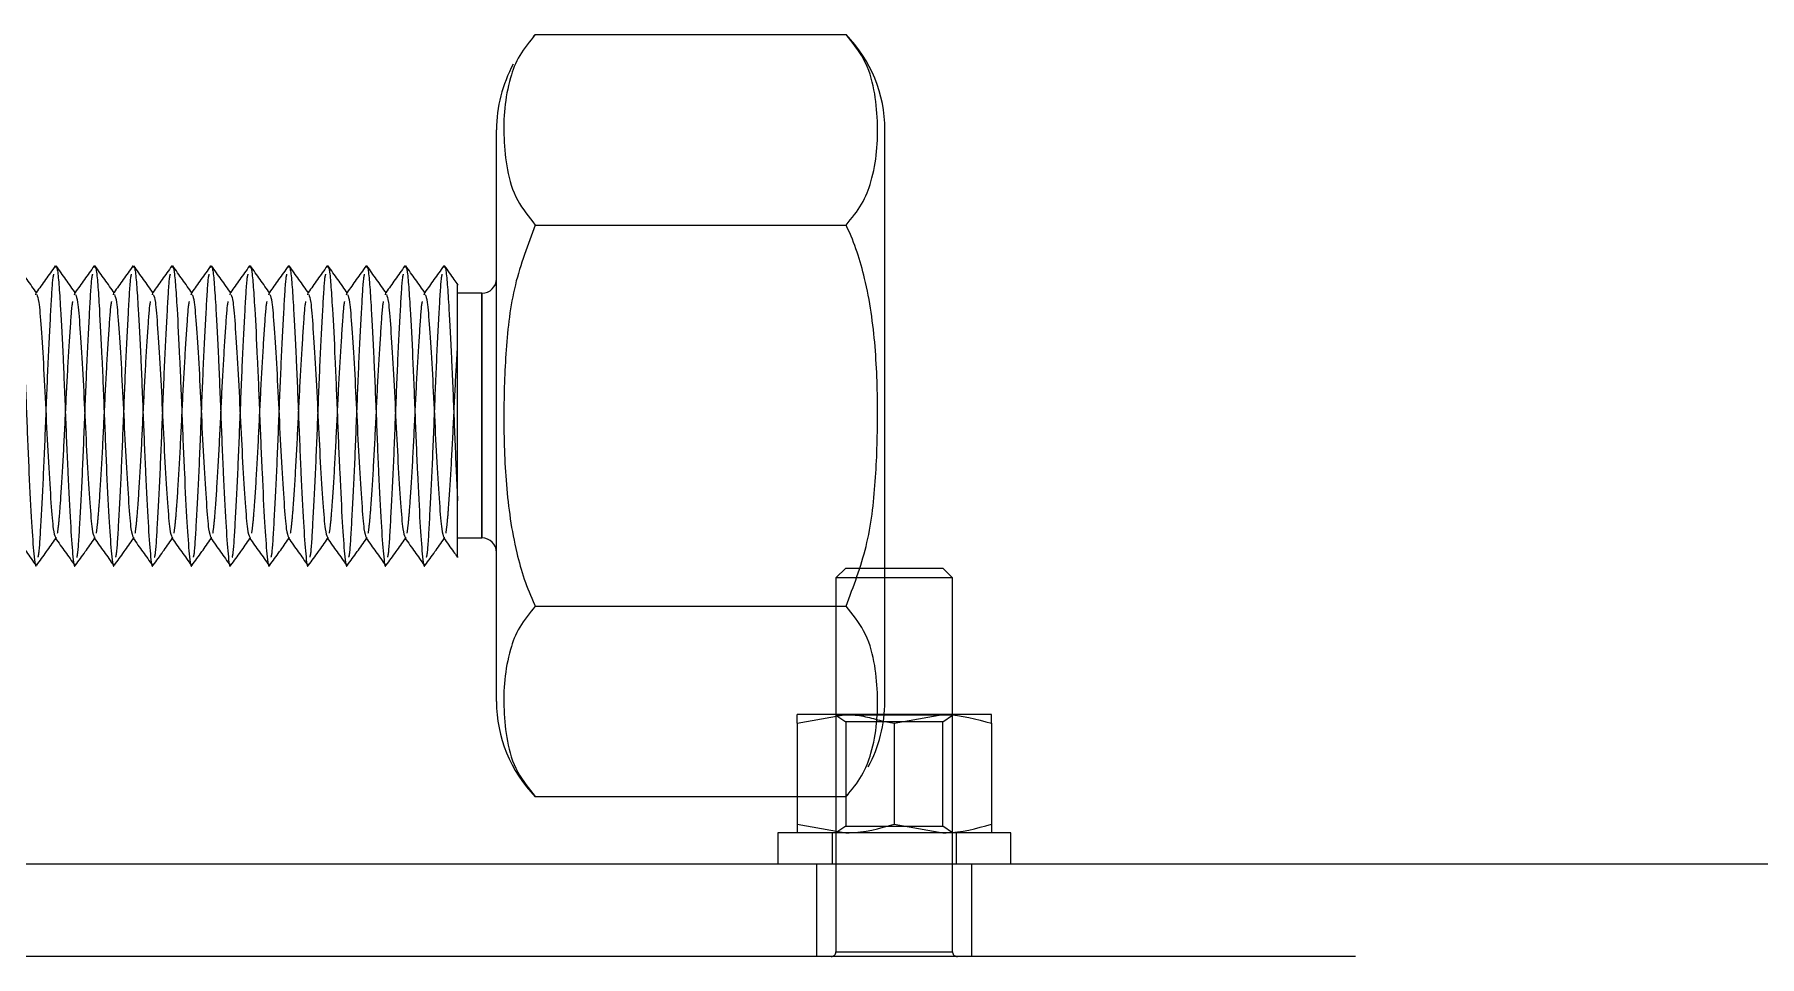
# Model space of a CAD drawing. Header units: metres. Extents: x 0 to 21025, y 0 to 14850.
# Drawn here: x 2999.5 to 3088.3, y 9331.4 to 9378.9 of the extents above; entities that cross this region are included whole.
import ezdxf

# ---------------------------------------------------------------- set-up
doc = ezdxf.new("R2010")
doc.units = ezdxf.units.M
doc.header["$LTSCALE"] = 25
doc.linetypes.add('HIDDEN2', pattern=[4.7625, 3.175, -1.5875])
doc.layers.add('SL4', color=4, linetype='Continuous')
doc.layers.add('ST1', color=7, linetype='HIDDEN2')

msp = doc.modelspace()

# ---------------------------------------------------------------- linework, layer by layer
at = {"layer": 'SL4'}
for p, q in [((3025.275, 9378.872), (3025.176, 9378.768)), ((3025.281, 9378.878), (3041.281, 9378.878)), ((3023.281, 9344.526), (3023.281, 9373.971)), ((3043.281, 9344.526), (3043.281, 9373.971)), ((3025.281, 9369.064), (3041.281, 9369.064)), ((3000.564, 9366.869), (3000.587, 9366.976)), ((3002.564, 9366.869), (3002.587, 9366.976)), ((3004.564, 9366.869), (3004.587, 9366.976)), ((3006.564, 9366.869), (3006.587, 9366.976)), ((3008.564, 9366.869), (3008.587, 9366.976)), ((3010.564, 9366.869), (3010.587, 9366.976)), ((3012.564, 9366.869), (3012.587, 9366.976)), ((3014.564, 9366.869), (3014.587, 9366.976)), ((3016.564, 9366.869), (3016.587, 9366.976)), ((3018.564, 9366.869), (3018.587, 9366.976)), ((3020.564, 9366.869), (3020.587, 9366.976)), ((3022.531, 9365.549), (3021.281, 9365.549)), ((3022.531, 9352.949), (3022.531, 9365.549)), ((3021.281, 9352.949), (3022.531, 9352.949)), ((3043.281, 9351.384), (3045.592, 9351.384)), ((3045.592, 9351.384), (3046.261, 9351.384)), ((3046.761, 9350.884), (3046.261, 9351.384)), ((3045.958, 9350.884), (3043.281, 9350.884)), ((3046.761, 9350.884), (3045.958, 9350.884)), ((3046.761, 9343.849), (3046.761, 9350.884)), ((3025.281, 9349.434), (3041.281, 9349.434)), ((3046.261, 9343.849), (3043.249, 9343.849)), ((3043.761, 9343.402), (3046.261, 9343.849)), ((3048.761, 9343.849), (3046.261, 9343.849)), ((3043.111, 9343.526), (3043.761, 9343.402)), ((3043.761, 9343.402), (3043.761, 9338.195)), ((3048.761, 9343.402), (3048.761, 9338.195)), ((3025.281, 9339.619), (3041.281, 9339.619)), ((3038.761, 9339.619), (3038.761, 9338.195)), ((3041.288, 9339.625), (3041.387, 9339.729)), ((3037.761, 9337.749), (3037.761, 9336.149)), ((3049.761, 9337.749), (3037.761, 9337.749)), ((3038.761, 9338.195), (3041.261, 9337.749)), ((3043.761, 9338.195), (3046.261, 9337.749)), ((3049.761, 9336.149), (3049.761, 9337.749)), ((3543.761, 9336.149), (2593.759, 9336.149))]:
    msp.add_line(p, q, dxfattribs=at)
for centre, radius, start, end in [((3036.261, 9373.971), 7.021, 0, 44.34613), ((3030.302, 9373.971), 7.021, 151.24334, 180), ((3022.531, 9366.299), 0.75, 270, 0), ((3022.531, 9352.199), 0.75, 0, 90), ((3030.302, 9344.526), 7.021, 180, 224.34613), ((3036.261, 9344.526), 7.021, 331.24334, 0)]:
    msp.add_arc(centre, radius, start, end, dxfattribs=at)
for points, knots in [([(3025.281, 9378.878), (3024.989, 9378.523), (3024.397, 9377.803), (3023.925, 9376.521), (3023.664, 9375.09), (3023.64, 9373.508), (3023.794, 9371.916), (3024.222, 9370.398), (3024.95, 9369.481), (3025.281, 9369.064)], [0, 0, 0, 0, 0.114678, 0.232485, 0.388423, 0.5445, 0.705441, 0.865997, 1, 1, 1, 1]), ([(3041.281, 9369.064), (3041.574, 9369.419), (3042.166, 9370.139), (3042.637, 9371.421), (3042.899, 9372.852), (3042.922, 9374.434), (3042.769, 9376.026), (3042.341, 9377.544), (3041.613, 9378.461), (3041.281, 9378.878)], [0, 0, 0, 0, 0.114678, 0.232485, 0.388423, 0.5445, 0.705441, 0.865997, 1, 1, 1, 1]), ([(3025.281, 9369.064), (3024.896, 9368.049), (3024.108, 9365.976), (3023.731, 9362.632), (3023.628, 9359.194), (3023.724, 9355.691), (3024.182, 9352.405), (3024.844, 9350.335), (3025.268, 9349.462), (3025.281, 9349.434)], [0, 0, 0, 0, 0.161979, 0.330793, 0.499953, 0.677538, 0.854667, 0.995314, 1, 1, 1, 1]), ([(3041.281, 9349.434), (3041.667, 9350.449), (3042.455, 9352.521), (3042.832, 9355.865), (3042.935, 9359.303), (3042.839, 9362.806), (3042.38, 9366.092), (3041.719, 9368.162), (3041.295, 9369.035), (3041.281, 9369.064)], [0, 0, 0, 0, 0.161979, 0.330793, 0.499953, 0.677538, 0.854667, 0.995314, 1, 1, 1, 1]), ([(2999.612, 9365.553), (2999.445, 9365.787), (2999.11, 9366.256), (2998.776, 9366.726), (2998.609, 9366.96)], [0, 0, 0, 0, 0.499958, 1, 1, 1, 1]), ([(2998.609, 9366.917), (2998.628, 9366.883), (2998.678, 9366.794), (2998.75, 9366.066), (2998.844, 9364.612), (2998.967, 9362.285), (2999.087, 9359.248), (2999.208, 9356.215), (2999.344, 9353.627), (2999.457, 9351.994), (2999.551, 9351.321), (2999.6, 9351.578), (2999.607, 9351.612)], [0, 0, 0, 0, 0.055573, 0.142553, 0.229074, 0.356478, 0.480628, 0.604778, 0.732181, 0.854555, 0.980855, 1, 1, 1, 1]), ([(3000.564, 9366.957), (3000.397, 9366.722), (3000.071, 9366.265), (2999.746, 9365.809), (2999.588, 9365.587)], [0, 0, 0, 0, 0.514473, 1, 1, 1, 1]), ([(3001.612, 9365.553), (3001.445, 9365.787), (3001.11, 9366.256), (3000.776, 9366.726), (3000.609, 9366.96)], [0, 0, 0, 0, 0.4999583, 1, 1, 1, 1]), ([(3000.609, 9366.917), (3000.628, 9366.883), (3000.678, 9366.794), (3000.75, 9366.066), (3000.844, 9364.612), (3000.967, 9362.285), (3001.087, 9359.248), (3001.208, 9356.215), (3001.344, 9353.627), (3001.457, 9351.994), (3001.551, 9351.321), (3001.6, 9351.578), (3001.607, 9351.612)], [0, 0, 0, 0, 0.055573, 0.142553, 0.229074, 0.356478, 0.480628, 0.604778, 0.732181, 0.854555, 0.980855, 1, 1, 1, 1]), ([(3002.564, 9366.957), (3002.397, 9366.722), (3002.071, 9366.265), (3001.746, 9365.809), (3001.588, 9365.587)], [0, 0, 0, 0, 0.514473, 1, 1, 1, 1]), ([(3003.612, 9365.553), (3003.445, 9365.787), (3003.11, 9366.256), (3002.776, 9366.726), (3002.609, 9366.96)], [0, 0, 0, 0, 0.4999583, 1, 1, 1, 1]), ([(3002.609, 9366.917), (3002.628, 9366.883), (3002.678, 9366.794), (3002.75, 9366.066), (3002.844, 9364.612), (3002.967, 9362.285), (3003.087, 9359.248), (3003.208, 9356.215), (3003.344, 9353.627), (3003.457, 9351.994), (3003.551, 9351.321), (3003.6, 9351.578), (3003.607, 9351.612)], [0, 0, 0, 0, 0.055573, 0.142553, 0.229074, 0.356478, 0.480628, 0.604778, 0.732181, 0.854555, 0.980855, 1, 1, 1, 1]), ([(3004.564, 9366.957), (3004.397, 9366.722), (3004.071, 9366.265), (3003.746, 9365.809), (3003.588, 9365.587)], [0, 0, 0, 0, 0.514473, 1, 1, 1, 1]), ([(3005.612, 9365.553), (3005.445, 9365.787), (3005.11, 9366.256), (3004.776, 9366.726), (3004.609, 9366.96)], [0, 0, 0, 0, 0.4999583, 1, 1, 1, 1]), ([(3004.609, 9366.917), (3004.628, 9366.883), (3004.678, 9366.794), (3004.75, 9366.066), (3004.844, 9364.612), (3004.967, 9362.285), (3005.087, 9359.248), (3005.208, 9356.215), (3005.344, 9353.627), (3005.457, 9351.994), (3005.551, 9351.321), (3005.6, 9351.578), (3005.607, 9351.612)], [0, 0, 0, 0, 0.055573, 0.142553, 0.229074, 0.356478, 0.480628, 0.604778, 0.732181, 0.854555, 0.980855, 1, 1, 1, 1]), ([(3006.564, 9366.957), (3006.397, 9366.722), (3006.071, 9366.265), (3005.746, 9365.809), (3005.588, 9365.587)], [0, 0, 0, 0, 0.514473, 1, 1, 1, 1]), ([(3007.612, 9365.553), (3007.445, 9365.787), (3007.11, 9366.256), (3006.776, 9366.726), (3006.609, 9366.96)], [0, 0, 0, 0, 0.499958, 1, 1, 1, 1]), ([(3006.609, 9366.917), (3006.628, 9366.883), (3006.678, 9366.794), (3006.75, 9366.066), (3006.844, 9364.612), (3006.967, 9362.285), (3007.087, 9359.248), (3007.208, 9356.215), (3007.344, 9353.627), (3007.457, 9351.994), (3007.551, 9351.321), (3007.6, 9351.578), (3007.607, 9351.612)], [0, 0, 0, 0, 0.0555734, 0.1425526, 0.2290743, 0.3564777, 0.4806278, 0.604778, 0.7321813, 0.8545546, 0.980855, 1, 1, 1, 1]), ([(3008.564, 9366.957), (3008.397, 9366.722), (3008.071, 9366.265), (3007.746, 9365.809), (3007.588, 9365.587)], [0, 0, 0, 0, 0.514473, 1, 1, 1, 1]), ([(3009.612, 9365.553), (3009.445, 9365.787), (3009.11, 9366.256), (3008.776, 9366.726), (3008.609, 9366.96)], [0, 0, 0, 0, 0.4999583, 1, 1, 1, 1]), ([(3008.609, 9366.917), (3008.628, 9366.883), (3008.678, 9366.794), (3008.75, 9366.066), (3008.844, 9364.612), (3008.967, 9362.285), (3009.087, 9359.248), (3009.208, 9356.215), (3009.344, 9353.627), (3009.457, 9351.994), (3009.551, 9351.321), (3009.6, 9351.578), (3009.607, 9351.612)], [0, 0, 0, 0, 0.055573, 0.142553, 0.229074, 0.356478, 0.480628, 0.604778, 0.732181, 0.854555, 0.980855, 1, 1, 1, 1]), ([(3010.564, 9366.957), (3010.397, 9366.722), (3010.071, 9366.265), (3009.746, 9365.809), (3009.588, 9365.587)], [0, 0, 0, 0, 0.514473, 1, 1, 1, 1]), ([(3011.612, 9365.553), (3011.445, 9365.787), (3011.11, 9366.256), (3010.776, 9366.726), (3010.609, 9366.96)], [0, 0, 0, 0, 0.499958, 1, 1, 1, 1]), ([(3010.609, 9366.917), (3010.628, 9366.883), (3010.678, 9366.794), (3010.75, 9366.066), (3010.844, 9364.612), (3010.967, 9362.285), (3011.087, 9359.248), (3011.208, 9356.215), (3011.344, 9353.627), (3011.457, 9351.994), (3011.551, 9351.321), (3011.6, 9351.578), (3011.607, 9351.612)], [0, 0, 0, 0, 0.055573, 0.142553, 0.229074, 0.356478, 0.480628, 0.604778, 0.732181, 0.854555, 0.980855, 1, 1, 1, 1]), ([(3012.564, 9366.957), (3012.397, 9366.722), (3012.071, 9366.265), (3011.746, 9365.809), (3011.588, 9365.587)], [0, 0, 0, 0, 0.514473, 1, 1, 1, 1]), ([(3013.612, 9365.553), (3013.445, 9365.787), (3013.11, 9366.256), (3012.776, 9366.726), (3012.609, 9366.96)], [0, 0, 0, 0, 0.499958, 1, 1, 1, 1]), ([(3012.609, 9366.917), (3012.628, 9366.883), (3012.678, 9366.794), (3012.75, 9366.066), (3012.844, 9364.612), (3012.967, 9362.285), (3013.087, 9359.248), (3013.208, 9356.215), (3013.344, 9353.627), (3013.457, 9351.994), (3013.551, 9351.321), (3013.6, 9351.578), (3013.607, 9351.612)], [0, 0, 0, 0, 0.055573, 0.142553, 0.229074, 0.356478, 0.480628, 0.604778, 0.732181, 0.854555, 0.980855, 1, 1, 1, 1]), ([(3014.564, 9366.957), (3014.397, 9366.722), (3014.071, 9366.265), (3013.746, 9365.809), (3013.588, 9365.587)], [0, 0, 0, 0, 0.514473, 1, 1, 1, 1]), ([(3015.612, 9365.553), (3015.445, 9365.787), (3015.11, 9366.256), (3014.776, 9366.726), (3014.609, 9366.96)], [0, 0, 0, 0, 0.4999583, 1, 1, 1, 1]), ([(3014.609, 9366.917), (3014.628, 9366.883), (3014.678, 9366.794), (3014.75, 9366.066), (3014.844, 9364.612), (3014.967, 9362.285), (3015.087, 9359.248), (3015.208, 9356.215), (3015.344, 9353.627), (3015.457, 9351.994), (3015.551, 9351.321), (3015.6, 9351.578), (3015.607, 9351.612)], [0, 0, 0, 0, 0.055573, 0.142553, 0.229074, 0.356478, 0.480628, 0.604778, 0.732181, 0.854555, 0.980855, 1, 1, 1, 1]), ([(3016.564, 9366.957), (3016.397, 9366.722), (3016.071, 9366.265), (3015.746, 9365.809), (3015.588, 9365.587)], [0, 0, 0, 0, 0.514473, 1, 1, 1, 1]), ([(3017.612, 9365.553), (3017.445, 9365.787), (3017.11, 9366.256), (3016.776, 9366.726), (3016.609, 9366.96)], [0, 0, 0, 0, 0.499958, 1, 1, 1, 1]), ([(3016.609, 9366.917), (3016.628, 9366.883), (3016.678, 9366.794), (3016.75, 9366.066), (3016.844, 9364.612), (3016.967, 9362.285), (3017.087, 9359.248), (3017.208, 9356.215), (3017.344, 9353.627), (3017.457, 9351.994), (3017.551, 9351.321), (3017.6, 9351.578), (3017.607, 9351.612)], [0, 0, 0, 0, 0.055573, 0.142553, 0.229074, 0.356478, 0.480628, 0.604778, 0.732181, 0.854555, 0.980855, 1, 1, 1, 1]), ([(3018.564, 9366.957), (3018.397, 9366.722), (3018.071, 9366.265), (3017.746, 9365.809), (3017.588, 9365.587)], [0, 0, 0, 0, 0.514473, 1, 1, 1, 1]), ([(3019.612, 9365.553), (3019.445, 9365.787), (3019.11, 9366.256), (3018.776, 9366.726), (3018.609, 9366.96)], [0, 0, 0, 0, 0.499958, 1, 1, 1, 1]), ([(3018.609, 9366.917), (3018.628, 9366.883), (3018.678, 9366.794), (3018.75, 9366.066), (3018.844, 9364.612), (3018.967, 9362.285), (3019.087, 9359.248), (3019.208, 9356.215), (3019.344, 9353.627), (3019.457, 9351.994), (3019.551, 9351.321), (3019.6, 9351.578), (3019.607, 9351.612)], [0, 0, 0, 0, 0.055573, 0.142553, 0.229074, 0.356478, 0.480628, 0.604778, 0.732181, 0.854555, 0.980855, 1, 1, 1, 1]), ([(3020.564, 9366.957), (3020.397, 9366.722), (3020.071, 9366.265), (3019.746, 9365.809), (3019.588, 9365.587)], [0, 0, 0, 0, 0.514473, 1, 1, 1, 1]), ([(3021.302, 9365.988), (3021.238, 9366.077), (3021.007, 9366.401), (3020.776, 9366.726), (3020.609, 9366.96)], [0, 0, 0, 0, 0.27623, 1, 1, 1, 1]), ([(3020.609, 9366.917), (3020.628, 9366.883), (3020.678, 9366.794), (3020.75, 9366.066), (3020.844, 9364.612), (3020.967, 9362.283), (3021.087, 9359.256), (3021.19, 9356.662), (3021.257, 9355.327), (3021.281, 9354.851)], [0, 0, 0, 0, 0.082481, 0.211575, 0.33999, 0.52908, 0.713343, 0.897605, 1, 1, 1, 1]), ([(3021.281, 9354.851), (3021.281, 9355.632), (3021.281, 9357.196), (3021.281, 9359.839), (3021.281, 9362.274), (3021.281, 9364.276), (3021.281, 9365.556), (3021.281, 9366.113), (3021.281, 9365.987), (3021.281, 9365.973)], [0, 0, 0, 0, 0.169161, 0.33834, 0.505543, 0.664466, 0.823289, 0.980654, 1, 1, 1, 1]), ([(2999.611, 9365.481), (2999.647, 9365.397), (2999.725, 9365.213), (2999.831, 9363.814), (2999.967, 9361.738), (3000.087, 9359.248), (3000.208, 9356.759), (3000.344, 9354.68), (3000.453, 9353.257), (3000.534, 9353.07), (3000.573, 9352.981)], [0, 0, 0, 0, 0.107376, 0.234332, 0.366515, 0.495318, 0.62412, 0.756304, 0.883259, 1, 1, 1, 1]), ([(3001.611, 9365.481), (3001.647, 9365.397), (3001.725, 9365.213), (3001.831, 9363.814), (3001.967, 9361.738), (3002.087, 9359.248), (3002.208, 9356.759), (3002.344, 9354.68), (3002.453, 9353.257), (3002.534, 9353.07), (3002.573, 9352.981)], [0, 0, 0, 0, 0.107376, 0.234332, 0.366515, 0.495318, 0.62412, 0.756304, 0.883259, 1, 1, 1, 1]), ([(3003.611, 9365.481), (3003.647, 9365.397), (3003.725, 9365.213), (3003.831, 9363.814), (3003.967, 9361.738), (3004.087, 9359.248), (3004.208, 9356.759), (3004.344, 9354.68), (3004.453, 9353.257), (3004.534, 9353.07), (3004.573, 9352.981)], [0, 0, 0, 0, 0.107376, 0.234332, 0.366515, 0.495318, 0.62412, 0.756304, 0.883259, 1, 1, 1, 1]), ([(3005.611, 9365.481), (3005.647, 9365.397), (3005.725, 9365.213), (3005.831, 9363.814), (3005.967, 9361.738), (3006.087, 9359.248), (3006.208, 9356.759), (3006.344, 9354.68), (3006.453, 9353.257), (3006.534, 9353.07), (3006.573, 9352.981)], [0, 0, 0, 0, 0.107376, 0.234332, 0.366515, 0.495318, 0.62412, 0.756304, 0.883259, 1, 1, 1, 1]), ([(3007.611, 9365.481), (3007.647, 9365.397), (3007.725, 9365.213), (3007.831, 9363.814), (3007.967, 9361.738), (3008.087, 9359.248), (3008.208, 9356.759), (3008.344, 9354.68), (3008.453, 9353.257), (3008.534, 9353.07), (3008.573, 9352.981)], [0, 0, 0, 0, 0.107376, 0.2343318, 0.3665153, 0.4953177, 0.6241201, 0.7563035, 0.8832593, 1, 1, 1, 1]), ([(3009.611, 9365.481), (3009.647, 9365.397), (3009.725, 9365.213), (3009.831, 9363.814), (3009.967, 9361.738), (3010.087, 9359.248), (3010.208, 9356.759), (3010.344, 9354.68), (3010.453, 9353.257), (3010.534, 9353.07), (3010.573, 9352.981)], [0, 0, 0, 0, 0.107376, 0.234332, 0.366515, 0.495318, 0.62412, 0.756304, 0.883259, 1, 1, 1, 1]), ([(3011.611, 9365.481), (3011.647, 9365.397), (3011.725, 9365.213), (3011.831, 9363.814), (3011.967, 9361.738), (3012.087, 9359.248), (3012.208, 9356.759), (3012.344, 9354.68), (3012.453, 9353.257), (3012.534, 9353.07), (3012.573, 9352.981)], [0, 0, 0, 0, 0.107376, 0.2343318, 0.3665153, 0.4953177, 0.6241201, 0.7563035, 0.8832593, 1, 1, 1, 1]), ([(3013.611, 9365.481), (3013.647, 9365.397), (3013.725, 9365.213), (3013.831, 9363.814), (3013.967, 9361.738), (3014.087, 9359.248), (3014.208, 9356.759), (3014.344, 9354.68), (3014.453, 9353.257), (3014.534, 9353.07), (3014.573, 9352.981)], [0, 0, 0, 0, 0.107376, 0.234332, 0.366515, 0.495318, 0.62412, 0.756304, 0.883259, 1, 1, 1, 1]), ([(3015.611, 9365.481), (3015.647, 9365.397), (3015.725, 9365.213), (3015.831, 9363.814), (3015.967, 9361.738), (3016.087, 9359.248), (3016.208, 9356.759), (3016.344, 9354.68), (3016.453, 9353.257), (3016.534, 9353.07), (3016.573, 9352.981)], [0, 0, 0, 0, 0.107376, 0.234332, 0.366515, 0.495318, 0.62412, 0.756304, 0.883259, 1, 1, 1, 1]), ([(3017.611, 9365.481), (3017.647, 9365.397), (3017.725, 9365.213), (3017.831, 9363.814), (3017.967, 9361.738), (3018.087, 9359.248), (3018.208, 9356.759), (3018.344, 9354.68), (3018.453, 9353.257), (3018.534, 9353.07), (3018.573, 9352.981)], [0, 0, 0, 0, 0.107376, 0.234332, 0.366515, 0.495318, 0.62412, 0.756304, 0.883259, 1, 1, 1, 1]), ([(3019.611, 9365.481), (3019.647, 9365.397), (3019.725, 9365.213), (3019.831, 9363.814), (3019.967, 9361.738), (3020.087, 9359.248), (3020.208, 9356.759), (3020.344, 9354.68), (3020.453, 9353.257), (3020.534, 9353.07), (3020.573, 9352.981)], [0, 0, 0, 0, 0.107376, 0.234332, 0.366515, 0.495318, 0.62412, 0.756304, 0.883259, 1, 1, 1, 1]), ([(3021.281, 9351.997), (3021.281, 9351.975), (3021.281, 9351.825), (3021.281, 9352.352), (3021.281, 9353.413), (3021.281, 9354.438), (3021.281, 9354.851)], [0, 0, 0, 0, 0.059985, 0.411666, 0.763241, 1, 1, 1, 1]), ([(2998.572, 9352.934), (2998.739, 9352.699), (2999.074, 9352.23), (2999.408, 9351.761), (2999.575, 9351.526)], [0, 0, 0, 0, 0.499967, 1, 1, 1, 1]), ([(2999.607, 9351.535), (2999.775, 9351.77), (3000.102, 9352.229), (3000.429, 9352.687), (3000.588, 9352.911)], [0, 0, 0, 0, 0.512177, 1, 1, 1, 1]), ([(3000.572, 9352.934), (3000.739, 9352.699), (3001.074, 9352.23), (3001.408, 9351.761), (3001.575, 9351.526)], [0, 0, 0, 0, 0.499967, 1, 1, 1, 1]), ([(3001.607, 9351.535), (3001.775, 9351.77), (3002.102, 9352.229), (3002.429, 9352.687), (3002.588, 9352.911)], [0, 0, 0, 0, 0.512177, 1, 1, 1, 1]), ([(3002.572, 9352.934), (3002.739, 9352.699), (3003.074, 9352.23), (3003.408, 9351.761), (3003.575, 9351.526)], [0, 0, 0, 0, 0.499967, 1, 1, 1, 1]), ([(3003.607, 9351.535), (3003.775, 9351.77), (3004.102, 9352.229), (3004.429, 9352.687), (3004.588, 9352.911)], [0, 0, 0, 0, 0.512177, 1, 1, 1, 1]), ([(3004.572, 9352.934), (3004.739, 9352.699), (3005.074, 9352.23), (3005.408, 9351.761), (3005.575, 9351.526)], [0, 0, 0, 0, 0.4999673, 1, 1, 1, 1]), ([(3005.607, 9351.535), (3005.775, 9351.77), (3006.102, 9352.229), (3006.429, 9352.687), (3006.588, 9352.911)], [0, 0, 0, 0, 0.512177, 1, 1, 1, 1]), ([(3006.572, 9352.934), (3006.739, 9352.699), (3007.074, 9352.23), (3007.408, 9351.761), (3007.575, 9351.526)], [0, 0, 0, 0, 0.4999673, 1, 1, 1, 1]), ([(3007.607, 9351.535), (3007.775, 9351.77), (3008.102, 9352.229), (3008.429, 9352.687), (3008.588, 9352.911)], [0, 0, 0, 0, 0.5121768, 1, 1, 1, 1]), ([(3008.572, 9352.934), (3008.739, 9352.699), (3009.074, 9352.23), (3009.408, 9351.761), (3009.575, 9351.526)], [0, 0, 0, 0, 0.499967, 1, 1, 1, 1]), ([(3009.607, 9351.535), (3009.775, 9351.77), (3010.102, 9352.229), (3010.429, 9352.687), (3010.588, 9352.911)], [0, 0, 0, 0, 0.512177, 1, 1, 1, 1]), ([(3010.572, 9352.934), (3010.739, 9352.699), (3011.074, 9352.23), (3011.408, 9351.761), (3011.575, 9351.526)], [0, 0, 0, 0, 0.499967, 1, 1, 1, 1]), ([(3011.607, 9351.535), (3011.775, 9351.77), (3012.102, 9352.229), (3012.429, 9352.687), (3012.588, 9352.911)], [0, 0, 0, 0, 0.5121768, 1, 1, 1, 1]), ([(3012.572, 9352.934), (3012.739, 9352.699), (3013.074, 9352.23), (3013.408, 9351.761), (3013.575, 9351.526)], [0, 0, 0, 0, 0.499967, 1, 1, 1, 1]), ([(3013.607, 9351.535), (3013.775, 9351.77), (3014.102, 9352.229), (3014.429, 9352.687), (3014.588, 9352.911)], [0, 0, 0, 0, 0.512177, 1, 1, 1, 1]), ([(3014.572, 9352.934), (3014.739, 9352.699), (3015.074, 9352.23), (3015.408, 9351.761), (3015.575, 9351.526)], [0, 0, 0, 0, 0.499967, 1, 1, 1, 1]), ([(3015.607, 9351.535), (3015.775, 9351.77), (3016.102, 9352.229), (3016.429, 9352.687), (3016.588, 9352.911)], [0, 0, 0, 0, 0.512177, 1, 1, 1, 1]), ([(3016.572, 9352.934), (3016.739, 9352.699), (3017.074, 9352.23), (3017.408, 9351.761), (3017.575, 9351.526)], [0, 0, 0, 0, 0.499967, 1, 1, 1, 1]), ([(3017.607, 9351.535), (3017.775, 9351.77), (3018.102, 9352.229), (3018.429, 9352.687), (3018.588, 9352.911)], [0, 0, 0, 0, 0.512177, 1, 1, 1, 1]), ([(3018.572, 9352.934), (3018.739, 9352.699), (3019.074, 9352.23), (3019.408, 9351.761), (3019.575, 9351.526)], [0, 0, 0, 0, 0.4999673, 1, 1, 1, 1]), ([(3019.607, 9351.535), (3019.775, 9351.77), (3020.102, 9352.229), (3020.429, 9352.687), (3020.588, 9352.911)], [0, 0, 0, 0, 0.5121768, 1, 1, 1, 1]), ([(3020.572, 9352.934), (3020.739, 9352.699), (3020.967, 9352.38), (3021.194, 9352.061), (3021.254, 9351.977)], [0, 0, 0, 0, 0.735434, 1, 1, 1, 1]), ([(3025.281, 9349.434), (3024.989, 9349.078), (3024.397, 9348.358), (3023.925, 9347.076), (3023.664, 9345.646), (3023.64, 9344.064), (3023.794, 9342.471), (3024.222, 9340.953), (3024.95, 9340.036), (3025.281, 9339.619)], [0, 0, 0, 0, 0.1146782, 0.2324846, 0.3884229, 0.5445002, 0.7054405, 0.8659966, 1, 1, 1, 1]), ([(3041.281, 9339.619), (3041.574, 9339.974), (3042.166, 9340.694), (3042.637, 9341.977), (3042.899, 9343.407), (3042.922, 9344.989), (3042.769, 9346.581), (3042.341, 9348.099), (3041.613, 9349.016), (3041.281, 9349.434)], [0, 0, 0, 0, 0.114678, 0.232485, 0.388423, 0.5445, 0.705441, 0.865997, 1, 1, 1, 1]), ([(3046.261, 9343.849), (3046.321, 9343.848), (3047.165, 9343.842), (3047.992, 9343.614), (3048.761, 9343.402)], [0, 0, 0, 0, 0.070201, 1, 1, 1, 1]), ([(3048.761, 9343.402), (3048.761, 9343.469), (3048.761, 9343.731), (3048.761, 9343.799), (3048.761, 9343.849)], [0, 0, 0, 0, 0.257551, 1, 1, 1, 1]), ([(3038.761, 9338.195), (3038.761, 9338.128), (3038.761, 9337.866), (3038.761, 9337.799), (3038.761, 9337.749)], [0, 0, 0, 0, 0.257551, 1, 1, 1, 1]), ([(3041.261, 9337.749), (3041.321, 9337.749), (3042.165, 9337.755), (3042.992, 9337.983), (3043.761, 9338.195)], [0, 0, 0, 0, 0.0702006, 1, 1, 1, 1]), ([(3046.261, 9337.749), (3046.321, 9337.749), (3047.165, 9337.755), (3047.992, 9337.983), (3048.761, 9338.195)], [0, 0, 0, 0, 0.070201, 1, 1, 1, 1]), ([(3048.761, 9338.195), (3048.761, 9338.128), (3048.761, 9337.866), (3048.761, 9337.799), (3048.761, 9337.749)], [0, 0, 0, 0, 0.257551, 1, 1, 1, 1])]:
    msp.add_open_spline(points, degree=3, knots=knots, dxfattribs=at)
at = {"layer": 'ST1'}
for p, q in [((2999.588, 9365.587), (2999.559, 9365.548)), ((2999.561, 9365.468), (2999.587, 9365.57)), ((3001.588, 9365.587), (3001.559, 9365.548)), ((3001.561, 9365.468), (3001.587, 9365.57)), ((3003.588, 9365.587), (3003.559, 9365.548)), ((3003.561, 9365.468), (3003.587, 9365.57)), ((3005.588, 9365.587), (3005.559, 9365.548)), ((3005.561, 9365.468), (3005.587, 9365.57)), ((3007.588, 9365.587), (3007.559, 9365.548)), ((3007.561, 9365.468), (3007.587, 9365.57)), ((3009.588, 9365.587), (3009.559, 9365.548)), ((3009.561, 9365.468), (3009.587, 9365.57)), ((3011.588, 9365.587), (3011.559, 9365.548)), ((3011.561, 9365.468), (3011.587, 9365.57)), ((3013.588, 9365.587), (3013.559, 9365.548)), ((3013.561, 9365.468), (3013.587, 9365.57)), ((3015.588, 9365.587), (3015.559, 9365.548)), ((3015.561, 9365.468), (3015.587, 9365.57)), ((3017.588, 9365.587), (3017.559, 9365.548)), ((3017.561, 9365.468), (3017.587, 9365.57)), ((3019.588, 9365.587), (3019.559, 9365.548)), ((3019.561, 9365.468), (3019.587, 9365.57)), ((3022.531, 9365.549), (3022.531, 9352.949)), ((3000.588, 9352.911), (3000.612, 9352.944)), ((3002.588, 9352.911), (3002.612, 9352.944)), ((3004.588, 9352.911), (3004.612, 9352.944)), ((3006.588, 9352.911), (3006.612, 9352.944)), ((3008.588, 9352.911), (3008.612, 9352.944)), ((3010.588, 9352.911), (3010.612, 9352.944)), ((3012.588, 9352.911), (3012.612, 9352.944)), ((3014.588, 9352.911), (3014.612, 9352.944)), ((3016.588, 9352.911), (3016.612, 9352.944)), ((3018.588, 9352.911), (3018.612, 9352.944)), ((3020.588, 9352.911), (3020.612, 9352.944)), ((3041.261, 9351.384), (3040.761, 9350.884)), ((3041.261, 9351.384), (3043.281, 9351.384)), ((3043.281, 9350.884), (3040.761, 9350.884)), ((3040.761, 9350.884), (3040.761, 9331.634)), ((3038.761, 9343.402), (3041.261, 9343.849)), ((3041.261, 9343.849), (3038.761, 9343.849)), ((3040.761, 9343.849), (3040.761, 9343.823)), ((3046.761, 9343.823), (3040.761, 9343.823)), ((3040.761, 9343.823), (3041.261, 9343.473)), ((3043.249, 9343.849), (3041.261, 9343.849)), ((3046.261, 9343.473), (3046.761, 9343.823)), ((3046.761, 9343.823), (3046.761, 9343.849)), ((3046.761, 9331.634), (3046.761, 9343.849)), ((3038.761, 9343.402), (3038.761, 9339.619)), ((3046.261, 9343.473), (3041.261, 9343.473)), ((3041.261, 9343.473), (3041.261, 9338.099)), ((3046.261, 9338.099), (3046.261, 9343.473)), ((3040.561, 9337.749), (3040.561, 9336.149)), ((3041.261, 9338.099), (3040.761, 9337.749)), ((3041.261, 9338.099), (3046.261, 9338.099)), ((3046.761, 9337.749), (3046.261, 9338.099)), ((3046.961, 9336.149), (3046.961, 9337.749)), ((3039.761, 9336.149), (3039.761, 9331.386)), ((3047.761, 9331.386), (3047.761, 9336.149)), ((3543.761, 9331.386), (2543.761, 9331.386)), ((3040.765, 9331.634), (3046.757, 9331.634))]:
    msp.add_line(p, q, dxfattribs=at)
for centre, start, end in [((3040.511, 9331.634), 270, 0), ((3047.011, 9331.634), 180, 270)]:
    msp.add_arc(centre, 0.25, start, end, dxfattribs=at)
for points, knots in [([(2999.68, 9351.954), (2999.692, 9352), (2999.747, 9352.202), (2999.83, 9353.702), (2999.967, 9356.197), (3000.087, 9359.248), (3000.208, 9362.301), (3000.345, 9364.793), (3000.427, 9366.283), (3000.48, 9366.485), (3000.491, 9366.527)], [0, 0, 0, 0, 0.043096, 0.193298, 0.349673, 0.502056, 0.654439, 0.810815, 0.961016, 1, 1, 1, 1]), ([(3001.68, 9351.954), (3001.692, 9352), (3001.747, 9352.202), (3001.83, 9353.702), (3001.967, 9356.197), (3002.087, 9359.248), (3002.208, 9362.301), (3002.345, 9364.793), (3002.427, 9366.283), (3002.48, 9366.485), (3002.491, 9366.527)], [0, 0, 0, 0, 0.043096, 0.193298, 0.349673, 0.502056, 0.654439, 0.810815, 0.961016, 1, 1, 1, 1]), ([(3003.68, 9351.954), (3003.692, 9352), (3003.747, 9352.202), (3003.83, 9353.702), (3003.967, 9356.197), (3004.087, 9359.248), (3004.208, 9362.301), (3004.345, 9364.793), (3004.427, 9366.283), (3004.48, 9366.485), (3004.491, 9366.527)], [0, 0, 0, 0, 0.0430959, 0.1932977, 0.3496734, 0.5020562, 0.6544389, 0.8108146, 0.9610164, 1, 1, 1, 1]), ([(3005.68, 9351.954), (3005.692, 9352), (3005.747, 9352.202), (3005.83, 9353.702), (3005.967, 9356.197), (3006.087, 9359.248), (3006.208, 9362.301), (3006.345, 9364.793), (3006.427, 9366.283), (3006.48, 9366.485), (3006.491, 9366.527)], [0, 0, 0, 0, 0.043096, 0.193298, 0.349673, 0.502056, 0.654439, 0.810815, 0.961016, 1, 1, 1, 1]), ([(3007.68, 9351.954), (3007.692, 9352), (3007.747, 9352.202), (3007.83, 9353.702), (3007.967, 9356.197), (3008.087, 9359.248), (3008.208, 9362.301), (3008.345, 9364.793), (3008.427, 9366.283), (3008.48, 9366.485), (3008.491, 9366.527)], [0, 0, 0, 0, 0.0430959, 0.1932977, 0.3496734, 0.5020562, 0.6544389, 0.8108146, 0.9610164, 1, 1, 1, 1]), ([(3009.68, 9351.954), (3009.692, 9352), (3009.747, 9352.202), (3009.83, 9353.702), (3009.967, 9356.197), (3010.087, 9359.248), (3010.208, 9362.301), (3010.345, 9364.793), (3010.427, 9366.283), (3010.48, 9366.485), (3010.491, 9366.527)], [0, 0, 0, 0, 0.043096, 0.193298, 0.349673, 0.502056, 0.654439, 0.810815, 0.961016, 1, 1, 1, 1]), ([(3011.68, 9351.954), (3011.692, 9352), (3011.747, 9352.202), (3011.83, 9353.702), (3011.967, 9356.197), (3012.087, 9359.248), (3012.208, 9362.301), (3012.345, 9364.793), (3012.427, 9366.283), (3012.48, 9366.485), (3012.491, 9366.527)], [0, 0, 0, 0, 0.043096, 0.193298, 0.349673, 0.502056, 0.654439, 0.810815, 0.961016, 1, 1, 1, 1]), ([(3013.68, 9351.954), (3013.692, 9352), (3013.747, 9352.202), (3013.83, 9353.702), (3013.967, 9356.197), (3014.087, 9359.248), (3014.208, 9362.301), (3014.345, 9364.793), (3014.427, 9366.283), (3014.48, 9366.485), (3014.491, 9366.527)], [0, 0, 0, 0, 0.043096, 0.193298, 0.349673, 0.502056, 0.654439, 0.810815, 0.961016, 1, 1, 1, 1]), ([(3015.68, 9351.954), (3015.692, 9352), (3015.747, 9352.202), (3015.83, 9353.702), (3015.967, 9356.197), (3016.087, 9359.248), (3016.208, 9362.301), (3016.345, 9364.793), (3016.427, 9366.283), (3016.48, 9366.485), (3016.491, 9366.527)], [0, 0, 0, 0, 0.043096, 0.193298, 0.349673, 0.502056, 0.654439, 0.810815, 0.961016, 1, 1, 1, 1]), ([(3017.68, 9351.954), (3017.692, 9352), (3017.747, 9352.202), (3017.83, 9353.702), (3017.967, 9356.197), (3018.087, 9359.248), (3018.208, 9362.301), (3018.345, 9364.793), (3018.427, 9366.283), (3018.48, 9366.485), (3018.491, 9366.527)], [0, 0, 0, 0, 0.043096, 0.193298, 0.349673, 0.502056, 0.654439, 0.810815, 0.961016, 1, 1, 1, 1]), ([(3019.68, 9351.954), (3019.692, 9352), (3019.747, 9352.202), (3019.83, 9353.702), (3019.967, 9356.197), (3020.087, 9359.248), (3020.208, 9362.301), (3020.345, 9364.793), (3020.427, 9366.283), (3020.48, 9366.485), (3020.491, 9366.527)], [0, 0, 0, 0, 0.043096, 0.193298, 0.349673, 0.502056, 0.654439, 0.810815, 0.961016, 1, 1, 1, 1]), ([(3000.682, 9353.189), (3000.707, 9353.371), (3000.757, 9353.738), (3000.847, 9354.915), (3000.967, 9356.763), (3001.087, 9359.245), (3001.208, 9361.75), (3001.345, 9363.77), (3001.421, 9364.953), (3001.467, 9365.114), (3001.472, 9365.13)], [0, 0, 0, 0, 0.098651, 0.197725, 0.357803, 0.513786, 0.669769, 0.829847, 0.983594, 1, 1, 1, 1]), ([(3002.682, 9353.189), (3002.707, 9353.371), (3002.757, 9353.738), (3002.847, 9354.915), (3002.967, 9356.763), (3003.087, 9359.245), (3003.208, 9361.75), (3003.345, 9363.77), (3003.421, 9364.953), (3003.467, 9365.114), (3003.472, 9365.13)], [0, 0, 0, 0, 0.098651, 0.197725, 0.357803, 0.513786, 0.669769, 0.829847, 0.983594, 1, 1, 1, 1]), ([(3004.682, 9353.189), (3004.707, 9353.371), (3004.757, 9353.738), (3004.847, 9354.915), (3004.967, 9356.763), (3005.087, 9359.245), (3005.208, 9361.75), (3005.345, 9363.77), (3005.421, 9364.953), (3005.467, 9365.114), (3005.472, 9365.13)], [0, 0, 0, 0, 0.098651, 0.197725, 0.357803, 0.513786, 0.669769, 0.829847, 0.983594, 1, 1, 1, 1]), ([(3006.682, 9353.189), (3006.707, 9353.371), (3006.757, 9353.738), (3006.847, 9354.915), (3006.967, 9356.763), (3007.087, 9359.245), (3007.208, 9361.75), (3007.345, 9363.77), (3007.421, 9364.953), (3007.467, 9365.114), (3007.472, 9365.13)], [0, 0, 0, 0, 0.098651, 0.197725, 0.357803, 0.513786, 0.669769, 0.829847, 0.983594, 1, 1, 1, 1]), ([(3008.682, 9353.189), (3008.707, 9353.371), (3008.757, 9353.738), (3008.847, 9354.915), (3008.967, 9356.763), (3009.087, 9359.245), (3009.208, 9361.75), (3009.345, 9363.77), (3009.421, 9364.953), (3009.467, 9365.114), (3009.472, 9365.13)], [0, 0, 0, 0, 0.098651, 0.197725, 0.357803, 0.513786, 0.669769, 0.829847, 0.983594, 1, 1, 1, 1]), ([(3010.682, 9353.189), (3010.707, 9353.371), (3010.757, 9353.738), (3010.847, 9354.915), (3010.967, 9356.763), (3011.087, 9359.245), (3011.208, 9361.75), (3011.345, 9363.77), (3011.421, 9364.953), (3011.467, 9365.114), (3011.472, 9365.13)], [0, 0, 0, 0, 0.098651, 0.197725, 0.357803, 0.513786, 0.669769, 0.829847, 0.983594, 1, 1, 1, 1]), ([(3012.682, 9353.189), (3012.707, 9353.371), (3012.757, 9353.738), (3012.847, 9354.915), (3012.967, 9356.763), (3013.087, 9359.245), (3013.208, 9361.75), (3013.345, 9363.77), (3013.421, 9364.953), (3013.467, 9365.114), (3013.472, 9365.13)], [0, 0, 0, 0, 0.098651, 0.197725, 0.357803, 0.513786, 0.669769, 0.829847, 0.983594, 1, 1, 1, 1]), ([(3014.682, 9353.189), (3014.707, 9353.371), (3014.757, 9353.738), (3014.847, 9354.915), (3014.967, 9356.763), (3015.087, 9359.245), (3015.208, 9361.75), (3015.345, 9363.77), (3015.421, 9364.953), (3015.467, 9365.114), (3015.472, 9365.13)], [0, 0, 0, 0, 0.098651, 0.197725, 0.357803, 0.513786, 0.669769, 0.829847, 0.983594, 1, 1, 1, 1]), ([(3016.682, 9353.189), (3016.707, 9353.371), (3016.757, 9353.738), (3016.847, 9354.915), (3016.967, 9356.763), (3017.087, 9359.245), (3017.208, 9361.75), (3017.345, 9363.77), (3017.421, 9364.953), (3017.467, 9365.114), (3017.472, 9365.13)], [0, 0, 0, 0, 0.098651, 0.197725, 0.357803, 0.513786, 0.669769, 0.829847, 0.983594, 1, 1, 1, 1]), ([(3018.682, 9353.189), (3018.707, 9353.371), (3018.757, 9353.738), (3018.847, 9354.915), (3018.967, 9356.763), (3019.087, 9359.245), (3019.208, 9361.75), (3019.345, 9363.77), (3019.421, 9364.953), (3019.467, 9365.114), (3019.472, 9365.13)], [0, 0, 0, 0, 0.098651, 0.197725, 0.357803, 0.513786, 0.669769, 0.829847, 0.983594, 1, 1, 1, 1]), ([(3020.682, 9353.189), (3020.707, 9353.371), (3020.757, 9353.738), (3020.847, 9354.915), (3020.967, 9356.763), (3021.087, 9359.243), (3021.19, 9361.364), (3021.257, 9362.456), (3021.281, 9362.846)], [0, 0, 0, 0, 0.130413, 0.261384, 0.473, 0.679203, 0.885407, 1, 1, 1, 1]), ([(3000.573, 9352.981), (3000.578, 9352.957), (3000.591, 9352.894), (3000.603, 9352.955), (3000.611, 9352.993)], [0, 0, 0, 0, 0.374327, 1, 1, 1, 1]), ([(3002.573, 9352.981), (3002.578, 9352.957), (3002.591, 9352.894), (3002.603, 9352.955), (3002.611, 9352.993)], [0, 0, 0, 0, 0.3743271, 1, 1, 1, 1]), ([(3004.573, 9352.981), (3004.578, 9352.957), (3004.591, 9352.894), (3004.603, 9352.955), (3004.611, 9352.993)], [0, 0, 0, 0, 0.374327, 1, 1, 1, 1]), ([(3006.573, 9352.981), (3006.578, 9352.957), (3006.591, 9352.894), (3006.603, 9352.955), (3006.611, 9352.993)], [0, 0, 0, 0, 0.374327, 1, 1, 1, 1]), ([(3008.573, 9352.981), (3008.578, 9352.957), (3008.591, 9352.894), (3008.603, 9352.955), (3008.611, 9352.993)], [0, 0, 0, 0, 0.374327, 1, 1, 1, 1]), ([(3010.573, 9352.981), (3010.578, 9352.957), (3010.591, 9352.894), (3010.603, 9352.955), (3010.611, 9352.993)], [0, 0, 0, 0, 0.3743271, 1, 1, 1, 1]), ([(3012.573, 9352.981), (3012.578, 9352.957), (3012.591, 9352.894), (3012.603, 9352.955), (3012.611, 9352.993)], [0, 0, 0, 0, 0.374327, 1, 1, 1, 1]), ([(3014.573, 9352.981), (3014.578, 9352.957), (3014.591, 9352.894), (3014.603, 9352.955), (3014.611, 9352.993)], [0, 0, 0, 0, 0.374327, 1, 1, 1, 1]), ([(3016.573, 9352.981), (3016.578, 9352.957), (3016.591, 9352.894), (3016.603, 9352.955), (3016.611, 9352.993)], [0, 0, 0, 0, 0.374327, 1, 1, 1, 1]), ([(3018.573, 9352.981), (3018.578, 9352.957), (3018.591, 9352.894), (3018.603, 9352.955), (3018.611, 9352.993)], [0, 0, 0, 0, 0.374327, 1, 1, 1, 1]), ([(3020.573, 9352.981), (3020.578, 9352.957), (3020.591, 9352.894), (3020.603, 9352.955), (3020.611, 9352.993)], [0, 0, 0, 0, 0.374327, 1, 1, 1, 1]), ([(3038.761, 9343.402), (3038.761, 9343.469), (3038.761, 9343.731), (3038.761, 9343.799), (3038.761, 9343.849)], [0, 0, 0, 0, 0.257551, 1, 1, 1, 1]), ([(3041.261, 9343.849), (3041.321, 9343.848), (3041.945, 9343.845), (3042.557, 9343.678), (3043.111, 9343.526)], [0, 0, 0, 0, 0.094899, 1, 1, 1, 1])]:
    msp.add_open_spline(points, degree=3, knots=knots, dxfattribs=at)

doc.saveas('drawing.dxf')
